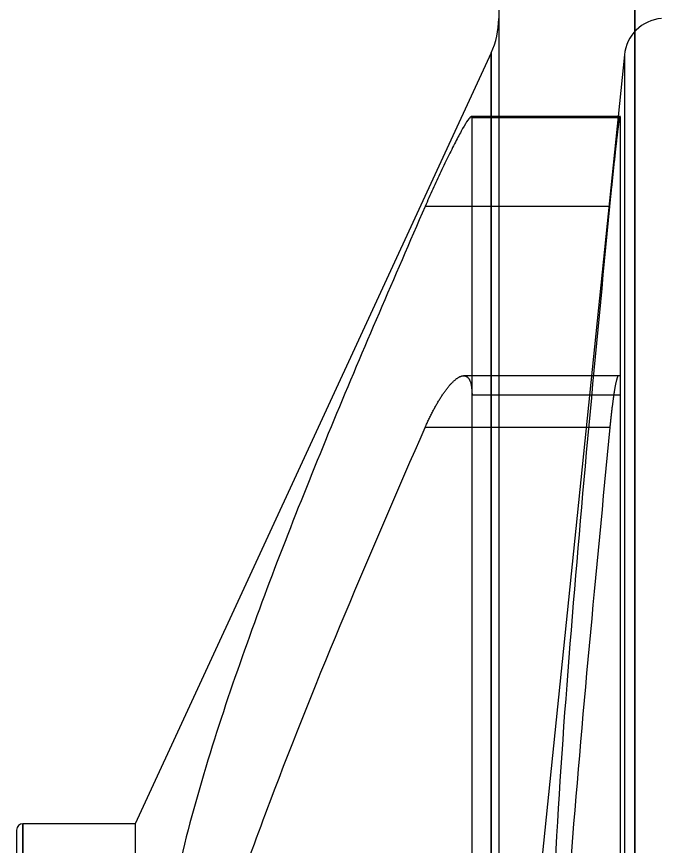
# Model space of a CAD drawing. Header units: metres. Extents: x 0 to 63075, y 0 to 44550.
# Drawn here: x 14293.3 to 14343.9, y 24669.8 to 24734.8 of the extents above; entities that cross this region are included whole.
import ezdxf

# ---------------------------------------------------------------- set-up
doc = ezdxf.new("R2010")
doc.units = ezdxf.units.M
doc.header["$LTSCALE"] = 75
doc.linetypes.add('HIDDEN2', pattern=[4.7625, 3.175, -1.5875])
for name, color, linetype in [('SDM', 7, 'Continuous'), ('SL4', 4, 'Continuous'), ('ST1', 7, 'HIDDEN2')]:
    doc.layers.add(name, color=color, linetype=linetype)

# ---------------------------------------------------------------- blocks, each defined once
blk = doc.blocks.new('A$Ca53c419a')
at = {"layer": 'SL4'}
for p, q in [((241.263, 159.8), (220.501, 159.8)), ((241.763, 159.3), (220.637, 159.3)), ((241.763, 150.5), (241.763, 159.3)), ((241.763, 150.5), (220.637, 150.5)), ((302.211, 122.589), (241.763, 150.5)), ((290.167, 124.086), (290.167, 127.771)), ((150.155, 124.086), (297.111, 124.086)), ((297.111, 124.086), (297.195, 124.154)), ((302.211, 122.589), (237.05, 122.589)), ((243.807, 122), (98.429, 122)), ((327.096, 122), (243.807, 122)), ((246.703, 111.333), (87.763, 111.333)), ((337.763, 111.333), (246.703, 111.333))]:
    blk.add_line(p, q, dxfattribs=at)
for centre, radius, start, end in [((241.263, 159.3), 0.5, 0, 90), ((304.894, 128.4), 6.4, 245.21598, 270)]:
    blk.add_arc(centre, radius, start, end, dxfattribs=at)
for points, knots in [([(290.167, 127.771), (284.591, 130.186), (273.446, 135.014), (259.338, 140.606), (247.861, 144.538), (239.111, 147.023), (230.205, 148.759), (221.469, 149.357), (213.046, 148.777), (205.054, 147.31), (197.24, 145.214), (189.58, 142.719), (179.576, 139.065), (167.266, 134.097), (157.546, 129.881), (152.681, 127.771)], [0, 0, 0, 0, 0.125548, 0.25094, 0.313675, 0.376629, 0.439322, 0.501678, 0.558004, 0.614337, 0.670086, 0.725612, 0.781127, 0.890435, 1, 1, 1, 1]), ([(297.22, 124.174), (297.149, 124.248), (297.007, 124.397), (296.322, 124.809), (295.376, 125.317), (294.208, 125.902), (292.906, 126.527), (291.528, 127.167), (290.621, 127.57), (290.167, 127.771)], [0, 0, 0, 0, 0.142813, 0.285703, 0.428598, 0.571476, 0.714276, 0.856962, 1, 1, 1, 1])]:
    blk.add_open_spline(points, degree=3, knots=knots, dxfattribs=at)
at = {"layer": 'ST1'}
for p, q in [((183.763, 159.3), (241.763, 159.3)), ((272.844, 113.282), (272.844, 127.771)), ((276.891, 112.459), (276.891, 124.758)), ((275.37, 112.464), (275.37, 124.086)), ((290.167, 113.282), (290.167, 124.086)), ((297.111, 112.464), (297.111, 124.086)), ((297.231, 112.459), (297.231, 124.154)), ((123.314, 122.589), (302.211, 122.589)), ((302.048, 112.148), (235.263, 119)), ((302.023, 112.148), (123.502, 112.148)), ((297.111, 112.464), (150.155, 112.464)), ((297.203, 112.478), (297.111, 112.464)), ((87.763, 111.333), (337.763, 111.333))]:
    blk.add_line(p, q, dxfattribs=at)
blk.add_arc((301.722, 108.964), 3.2, 5, 84.14182, dxfattribs=at)
for points, knots in [([(135.358, 127.771), (140.934, 130.186), (152.079, 135.014), (166.187, 140.606), (177.664, 144.538), (186.414, 147.023), (195.32, 148.759), (204.056, 149.357), (212.479, 148.777), (220.471, 147.31), (228.285, 145.214), (235.945, 142.719), (245.949, 139.065), (258.259, 134.097), (267.979, 129.881), (272.844, 127.771)], [0, 0, 0, 0, 0.125548, 0.25094, 0.313675, 0.376629, 0.439322, 0.501678, 0.558004, 0.614337, 0.670086, 0.725612, 0.781127, 0.890435, 1, 1, 1, 1]), ([(272.844, 127.771), (273.279, 127.57), (274.149, 127.168), (275.243, 126.528), (276.113, 125.903), (276.696, 125.318), (276.948, 124.808), (276.822, 124.409), (276.325, 124.138), (275.689, 124.104), (275.37, 124.086)], [0, 0, 0, 0, 0.124975, 0.249964, 0.374956, 0.499832, 0.624681, 0.749518, 0.874353, 1, 1, 1, 1]), ([(272.844, 113.282), (267.131, 113.832), (255.705, 114.932), (238.55, 116.435), (221.357, 117.668), (204.106, 118.219), (186.855, 117.669), (169.659, 116.435), (152.5, 114.932), (141.072, 113.832), (135.358, 113.282)], [0, 0, 0, 0, 0.1248794, 0.2497552, 0.3747174, 0.4999557, 0.6252115, 0.7501984, 0.8750981, 1, 1, 1, 1]), ([(152.681, 113.282), (158.394, 113.832), (169.82, 114.932), (186.975, 116.435), (204.168, 117.668), (221.419, 118.219), (238.67, 117.669), (255.866, 116.435), (273.025, 114.932), (284.453, 113.832), (290.167, 113.282)], [0, 0, 0, 0, 0.124879, 0.249755, 0.374717, 0.499956, 0.625212, 0.750198, 0.875098, 1, 1, 1, 1]), ([(276.882, 112.612), (276.885, 112.613), (276.945, 112.642), (276.721, 112.724), (276.196, 112.853), (275.31, 112.997), (274.184, 113.145), (273.29, 113.237), (272.844, 113.282)], [0, 0, 0, 0, 0.010905, 0.208844, 0.406744, 0.604611, 0.802737, 1, 1, 1, 1]), ([(290.167, 113.282), (290.633, 113.236), (291.566, 113.144), (292.999, 112.996), (294.338, 112.853), (295.507, 112.722), (296.419, 112.612), (297.047, 112.526), (297.165, 112.496), (297.224, 112.481)], [0, 0, 0, 0, 0.142698, 0.285733, 0.428775, 0.571469, 0.714329, 0.857192, 1, 1, 1, 1])]:
    blk.add_open_spline(points, degree=3, knots=knots, dxfattribs=at)

msp = doc.modelspace()

# ---------------------------------------------------------------- block references
at = {"layer": 'SDM', "rotation": 90}
msp.add_blockref('A$Ca53c419a', (14453.134, 24429.769), dxfattribs=at)

doc.saveas('drawing.dxf')
